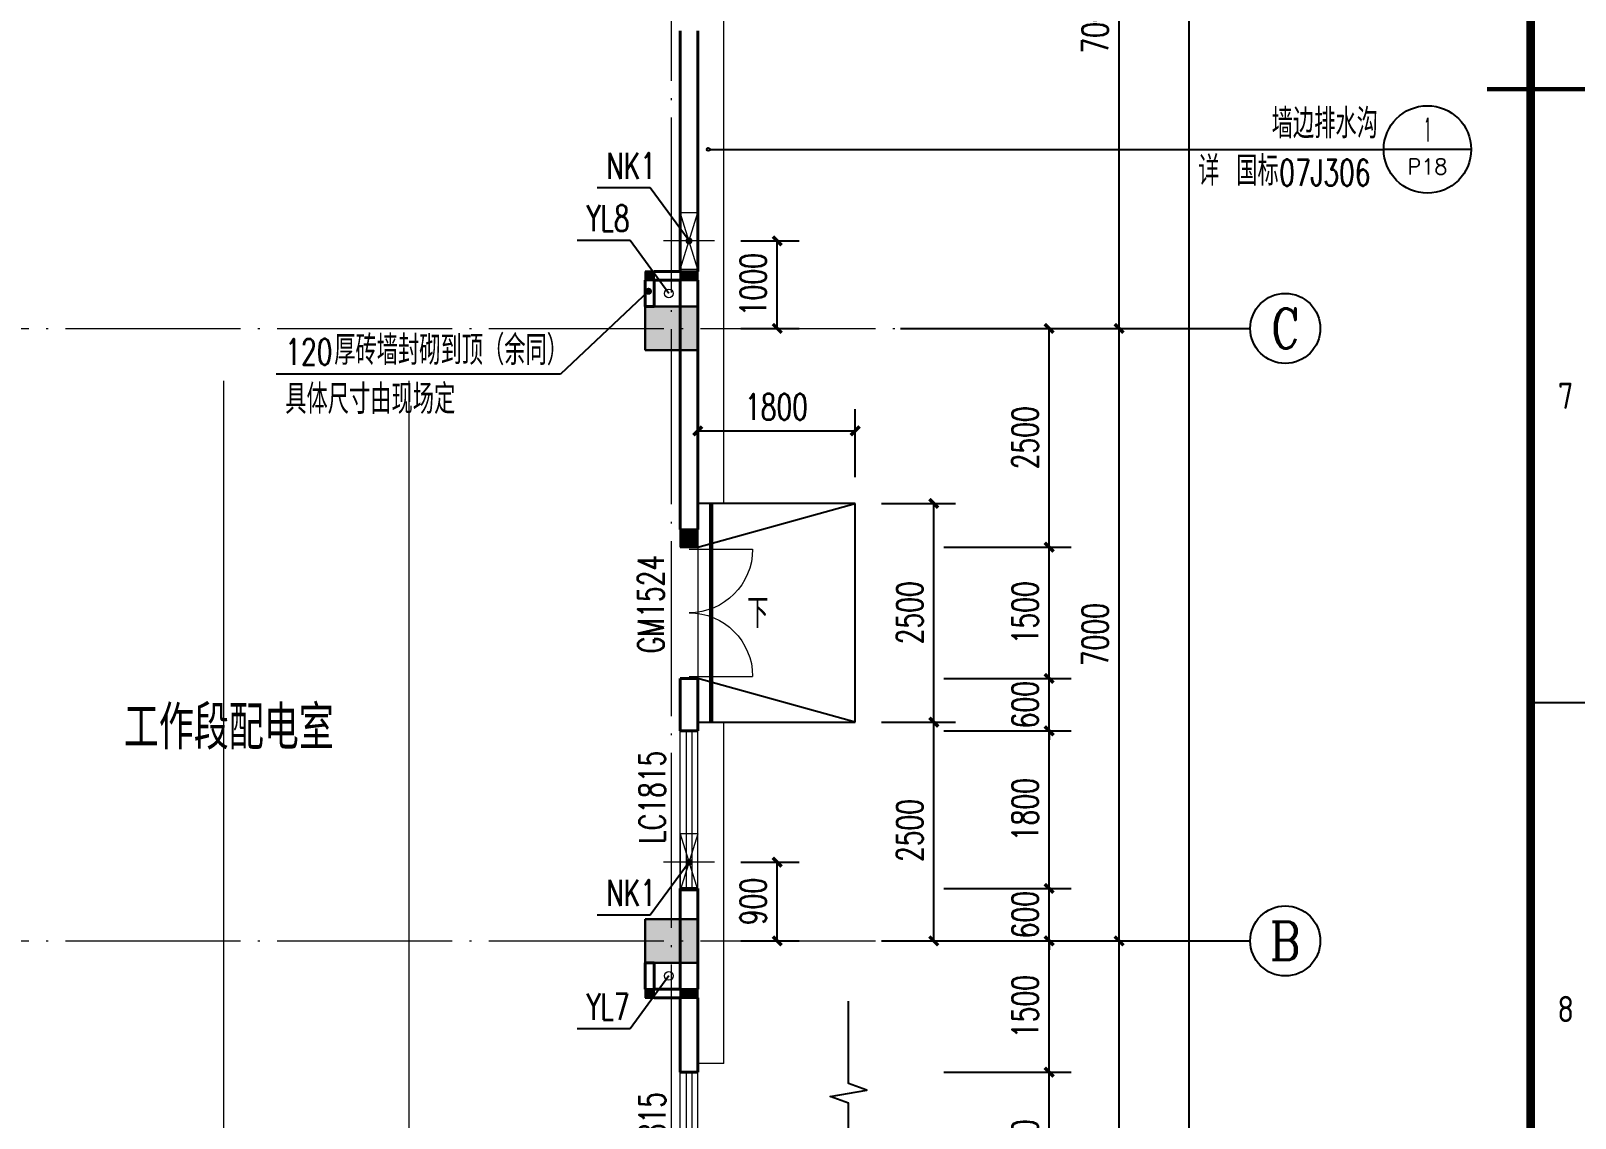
# Model space of a CAD drawing. Extents: x 238398 to 585159, y -66832 to 191741.
# Drawn here: x 406185 to 423842, y 52571 to 64996 of the extents above; entities that cross this region are included whole.
import ezdxf
from ezdxf.enums import TextEntityAlignment as Align

# ---------------------------------------------------------------- set-up
doc = ezdxf.new("R2010")
doc.units = 0
doc.header["$LTSCALE"] = 1000
doc.header["$MEASUREMENT"] = 0
doc.linetypes.add('DASH', pattern=[0.35, 0.25, -0.1])
doc.linetypes.add('DOTE', pattern=[2.42, 2, -0.2, 0.02, -0.2])
for name, color, linetype in [('AXIS', 3, 'Continuous'), ('AXIS_TEXT', 7, 'Continuous'), ('DIM_IDEN', 3, 'Continuous'), ('DIM_LEAD', 3, 'Continuous'), ('DIM_SYMB', 3, 'Continuous'), ('GZZ', 9, 'Continuous'), ('PUB_DIM', 76, 'Continuous'), ('S_STAIR', 2, 'Continuous'), ('WINDOW_TEXT', 7, 'Continuous')]:
    doc.layers.add(name, color=color, linetype=linetype)
for name, color, linetype, lineweight in [('COLUMN', 9, 'Continuous', 30), ('DOTE', 18, 'DOTE', 13), ('PUB_HATCH', 252, 'Continuous', 5), ('PUB_TEXT', 7, 'Continuous', 20), ('WALL', 4, 'Continuous', 40), ('WINDOW', 2, 'Continuous', 18), ('暖通', 5, 'Continuous', 18), ('水', 33, 'Continuous', 18), ('设备层', 8, 'Continuous', 5)]:
    doc.layers.add(name, color=color, linetype=linetype, lineweight=lineweight)
doc.styles.add('_TCH_AXIS', font='complex.shx', dxfattribs={"bigfont": 'gbcbig.shx'})
doc.styles.add('_TCH_DIM', font='SIMPLEX', dxfattribs={"bigfont": 'GBCBIG'})
doc.styles.add('_TCH_DIM_T3', font='SIMPLEX', dxfattribs={"width": 0.705882, "bigfont": 'GBCBIG'})
doc.styles.add('_TCH_LABEL', font='geditxt.shx', dxfattribs={"bigfont": 'hztxt1.shx'})
doc.styles.add('_TCH_WINDOW', font='geditxt.shx', dxfattribs={"bigfont": 'hztxt1.shx'})
doc.styles.add('COMPLEX', font='geditxt.shx')
doc.styles.add('HZTXT', font='geditxt.shx', dxfattribs={"width": 0.8, "bigfont": 'hztxt1.shx'})
doc.styles.get("Standard").update_dxf_attribs({"font": 'gbenor.shx', "bigfont": 'gbcbig.shx'})
doc.styles.add('TK', font='GEDITXT.SHX', dxfattribs={"width": 0.85, "height": 3.5, "bigfont": 'hztxt1.shx'})
doc.dimstyles.new('_TCH_ARCH&&100', dxfattribs={"dimtxt": 297.5, "dimasz": 100, "dimexe": 250, "dimexo": 300, "dimgap": 126.25, "dimtad": 1, "dimdec": 0, "dimzin": 0, "dimdsep": 46, "dimtxsty": '_TCH_DIM_T3', "dimblk": 'ARCHTICK', "dimcen": 0.09, "dimazin": 2, "dimtfac": 1, "dimtdec": 0, "dimtix": 1, "dimtmove": 2, "dimatfit": 3, "dimfxl": 1, "dimtolj": 1, "dimtzin": 0, "dimarcsym": 0})
doc.dimstyles.get("Standard").update_dxf_attribs({"dimscale": 100, "dimtxt": 3.5, "dimasz": 1, "dimexe": 2.5, "dimexo": 3, "dimgap": 1.5, "dimtad": 1, "dimdec": 0, "dimzin": 0, "dimdsep": 46, "dimtxsty": 'Standard', "dimblk": 'ARCHTICK', "dimcen": 0.09, "dimadec": 0, "dimazin": 0, "dimtfac": 1, "dimtdec": 0, "dimtix": 1, "dimtmove": 2, "dimatfit": 3, "dimfxl": 1, "dimtolj": 1, "dimtzin": 0, "dimarcsym": 0})

# ---------------------------------------------------------------- blocks, each defined once
blk = doc.blocks.new('GEDI_WK_A1_V')
at = {"color": 3}
for p, q in [((584, 420.5), (594, 420.5)), ((584, 350.42), (594, 350.42))]:
    blk.add_line(p, q, dxfattribs=at)
at = {"color": 3, "const_width": 1}
blk.add_lwpolyline([(10, 816), (10, 10), (584, 10), (584, 816)], close=True, dxfattribs=at)
at = {"color": 3, "const_width": 0.5}
blk.add_lwpolyline([(579, 420.5), (594, 420.5)], dxfattribs=at)
at = {"color": 3}
for s, p in [('7', (588, 385.46)), ('8', (588, 315.38))]:
    blk.add_text(s, height=3, dxfattribs=at).set_placement(p, align=Align.MIDDLE)
blk = doc.blocks.new('CEEC_TK_A1_V')
blk.add_blockref('GEDI_WK_A1_V', (0, 0))
at = {"style": 'TK', "width": 0.85}
for tag, height, p in [('PROJECTNAME', 4.75, (529, 44)), ('PHASE', 4, (571, 44)), ('DRAWINGNAME', 4.75, (539, 31))]:
    blk.add_attdef(tag, text='', height=height, dxfattribs=at).set_placement(p, align=Align.MIDDLE_CENTER)
for tag, p, height in [('APPROVE', (416, 32.75), 3.5), ('DESIGN', (461, 32.75), 3.5), ('REVIEW1', (416, 25.75), 3.5), ('DRAW', (461, 25.75), 3.5), ('REVIEW2', (416, 18.75), 3.5), ('PROPORTION', (461, 18.75), 3.5), ('DRAWINGNUMBER', (511, 18.5), 4), ('CHECK', (416, 11.75), 3.5), ('DATE', (461, 11.75), 3.5), ('VERSION', (577, 11.75), 3.5)]:
    blk.add_attdef(tag, p, '', height=height, dxfattribs=at)
blk = doc.blocks.new('_AXISO')
blk.add_circle((0, 0), 0.5)
at = {"layer": 'AXIS_TEXT', "style": 'COMPLEX', "width": 1.041667}
blk.add_attdef('A', text='', height=0.56, dxfattribs=at).set_placement((-0.25, -0.28), (0.25, -0.28), align=Align.FIT)
blk = doc.blocks.new('_ArchTick')
at = {"color": 0, "linetype": 'ByBlock', "const_width": 0.4}
blk.add_lwpolyline([(-0.5, -0.5), (0.5, 0.5)], dxfattribs=at)
blk = doc.blocks.new('*D536')
at = {"layer": 'AXIS', "color": 0, "lineweight": -2, "transparency": 16777216}
for p, q in [((416428, 91096), (419678, 91096)), ((419428, 47596), (419428, 91096)), ((416428, 47596), (419678, 47596))]:
    blk.add_line(p, q, dxfattribs=at)
at = {"layer": 'Defpoints', "color": 0, "transparency": 16777216}
for p in [(416128, 91096), (419428, 91096), (416128, 47596)]:
    blk.add_point(p, dxfattribs=at)
at = {"layer": 'AXIS', "color": 0, "lineweight": -2, "transparency": 16777216, "xscale": 100, "yscale": 100, "zscale": 100}
for p, rotation in [((419428, 91096), 90), ((419428, 47596), 270)]:
    blk.add_blockref('_ArchTick', p, dxfattribs=dict(at, rotation=rotation))
at = {"layer": 'AXIS', "color": 0, "transparency": 16777216, "insert": (419153, 69346), "char_height": 297.5, "attachment_point": 5, "rotation": 90, "style": '_TCH_DIM_T3'}
blk.add_mtext('\\A1;43500', dxfattribs=at)
blk = doc.blocks.new('*D537')
at = {"layer": 'AXIS', "color": 0, "lineweight": -2, "transparency": 16777216}
for p, q in [((416428, 54596), (418878, 54596)), ((418628, 47596), (418628, 54596)), ((416428, 47596), (418878, 47596))]:
    blk.add_line(p, q, dxfattribs=at)
at = {"layer": 'Defpoints', "color": 0, "transparency": 16777216}
for p in [(416128, 54596), (418628, 54596), (416128, 47596)]:
    blk.add_point(p, dxfattribs=at)
at = {"layer": 'AXIS', "color": 0, "lineweight": -2, "transparency": 16777216, "xscale": 100, "yscale": 100, "zscale": 100}
for p, rotation in [((418628, 54596), 90), ((418628, 47596), 270)]:
    blk.add_blockref('_ArchTick', p, dxfattribs=dict(at, rotation=rotation))
at = {"layer": 'AXIS', "color": 0, "transparency": 16777216, "insert": (418353, 51096), "char_height": 297.5, "attachment_point": 5, "rotation": 90, "style": '_TCH_DIM_T3'}
blk.add_mtext('\\A1;7000', dxfattribs=at)
blk = doc.blocks.new('*D538')
at = {"layer": 'AXIS', "color": 0, "lineweight": -2, "transparency": 16777216}
for p, q in [((416428, 61596), (418878, 61596)), ((418628, 54596), (418628, 61596)), ((416428, 54596), (418878, 54596))]:
    blk.add_line(p, q, dxfattribs=at)
at = {"layer": 'Defpoints', "color": 0, "transparency": 16777216}
for p in [(416128, 61596), (418628, 61596), (416128, 54596)]:
    blk.add_point(p, dxfattribs=at)
at = {"layer": 'AXIS', "color": 0, "lineweight": -2, "transparency": 16777216, "xscale": 100, "yscale": 100, "zscale": 100}
for p, rotation in [((418628, 61596), 90), ((418628, 54596), 270)]:
    blk.add_blockref('_ArchTick', p, dxfattribs=dict(at, rotation=rotation))
at = {"layer": 'AXIS', "color": 0, "transparency": 16777216, "insert": (418353, 58096), "char_height": 297.5, "attachment_point": 5, "rotation": 90, "style": '_TCH_DIM_T3'}
blk.add_mtext('\\A1;7000', dxfattribs=at)
blk = doc.blocks.new('*D539')
at = {"layer": 'AXIS', "color": 0, "lineweight": -2, "transparency": 16777216}
for p, q in [((416428, 68596), (418878, 68596)), ((418628, 61596), (418628, 68596)), ((416428, 61596), (418878, 61596))]:
    blk.add_line(p, q, dxfattribs=at)
at = {"layer": 'Defpoints', "color": 0, "transparency": 16777216}
for p in [(416128, 68596), (418628, 68596), (416128, 61596)]:
    blk.add_point(p, dxfattribs=at)
at = {"layer": 'AXIS', "color": 0, "lineweight": -2, "transparency": 16777216, "xscale": 100, "yscale": 100, "zscale": 100}
for p, rotation in [((418628, 68596), 90), ((418628, 61596), 270)]:
    blk.add_blockref('_ArchTick', p, dxfattribs=dict(at, rotation=rotation))
at = {"layer": 'AXIS', "color": 0, "transparency": 16777216, "insert": (418353, 65096), "char_height": 297.5, "attachment_point": 5, "rotation": 90, "style": '_TCH_DIM_T3'}
blk.add_mtext('\\A1;7000', dxfattribs=at)
blk = doc.blocks.new('43asdfasdfas')
at = {"layer": '设备层'}
for p, q in [((254326, 176825), (254326, 185825)), ((256443, 176825), (256443, 185825))]:
    blk.add_line(p, q, dxfattribs=at)
at = {"layer": '设备层', "linetype": 'DASH', "const_width": 0.001}
for points in [[(261467, 178024), (258993, 178024), (258993, 191889), (261467, 191889)], [(252693, 189575), (252693, 189275)], [(253593, 189575), (252693, 189575)], [(257193, 189575), (258093, 189575)], [(258093, 189575), (258093, 189275)], [(253593, 189275), (252693, 189275)], [(257193, 189275), (258093, 189275)], [(252693, 188775), (252693, 188475)], [(253593, 188775), (252693, 188775)], [(257193, 188775), (258093, 188775)], [(258093, 188775), (258093, 188475)], [(253593, 188475), (252693, 188475)], [(257193, 188475), (258093, 188475)], [(252693, 187975), (252693, 187724)], [(253593, 187975), (252693, 187975)], [(257193, 187975), (258093, 187975)], [(258093, 187975), (258093, 187724)], [(252693, 187724), (258093, 187724)], [(252693, 187724), (258093, 187724)], [(252693, 186824), (258093, 186824)], [(258093, 186824), (258093, 186475)], [(257193, 186475), (258093, 186475)], [(257193, 185975), (258093, 185975)], [(258093, 185975), (258093, 185675)], [(257193, 185675), (258093, 185675)], [(257193, 185175), (258093, 185175)], [(258093, 185175), (258093, 184875)], [(257193, 184875), (258093, 184875)], [(257193, 184375), (258093, 184375)], [(258093, 184375), (258093, 184075)], [(257193, 184075), (258093, 184075)], [(257193, 183575), (258093, 183575)], [(258093, 183575), (258093, 183275)], [(257193, 183275), (258093, 183275)], [(257193, 182775), (258093, 182775)], [(258093, 182775), (258093, 182475)], [(257193, 182475), (258093, 182475)], [(257193, 181975), (258093, 181975)], [(258093, 181975), (258093, 181675)], [(257193, 181675), (258093, 181675)], [(257193, 181175), (258093, 181175)], [(258093, 181175), (258093, 180875)], [(257193, 180875), (258093, 180875)], [(257193, 180375), (258093, 180375)], [(258093, 180375), (258093, 180075)], [(257193, 180075), (258093, 180075)], [(257193, 179574), (258093, 179574)], [(258093, 179574), (258093, 179274)], [(257193, 179274), (258093, 179274)], [(257193, 178775), (258093, 178775)], [(258093, 178775), (258093, 178475)], [(257193, 178475), (258093, 178475)], [(257193, 177975), (258093, 177975)], [(258093, 177975), (258093, 177675)], [(257193, 177675), (258093, 177675)]]:
    blk.add_lwpolyline(points, dxfattribs=at)
at = {"layer": '设备层', "const_width": 0.001}
for points in [[(253593, 189425), (254393, 189425), (254393, 190225), (253593, 190225), (253593, 189425)], [(256393, 189425), (257193, 189425), (257193, 190225), (256393, 190225), (256393, 189425)], [(253593, 188625), (254393, 188625), (254393, 189425), (253593, 189425), (253593, 188625)], [(256393, 188625), (257193, 188625), (257193, 189425), (256393, 189425), (256393, 188625)], [(253593, 187825), (254393, 187825), (254393, 188625), (253593, 188625), (253593, 187825)], [(256393, 187825), (257193, 187825), (257193, 188625), (256393, 188625), (256393, 187825)], [(252693, 186824), (252693, 186475)], [(253593, 186475), (252693, 186475)], [(254393, 185825), (253593, 185825), (253593, 186625), (254393, 186625), (254393, 185825)], [(257193, 185825), (256393, 185825), (256393, 186625), (257193, 186625), (257193, 185825)], [(252693, 185975), (252693, 185675)], [(253593, 185975), (252693, 185975)], [(254393, 185025), (253593, 185025), (253593, 185825), (254393, 185825), (254393, 185025)], [(257193, 185025), (256393, 185025), (256393, 185825), (257193, 185825), (257193, 185025)], [(253593, 185675), (252693, 185675)], [(252693, 185175), (252693, 184875)], [(253593, 185175), (252693, 185175)], [(253593, 184875), (252693, 184875)], [(254393, 184225), (253593, 184225), (253593, 185025), (254393, 185025), (254393, 184225)], [(257193, 184225), (256393, 184225), (256393, 185025), (257193, 185025), (257193, 184225)], [(252693, 184375), (252693, 184075)], [(253593, 184375), (252693, 184375)], [(254393, 183425), (253593, 183425), (253593, 184225), (254393, 184225), (254393, 183425)], [(257193, 183425), (256393, 183425), (256393, 184225), (257193, 184225), (257193, 183425)], [(253593, 184075), (252693, 184075)], [(252693, 183575), (252693, 183275)], [(253593, 183575), (252693, 183575)], [(254393, 182625), (253593, 182625), (253593, 183425), (254393, 183425), (254393, 182625)], [(257193, 182625), (256393, 182625), (256393, 183425), (257193, 183425), (257193, 182625)], [(253593, 183275), (252693, 183275)], [(252693, 182775), (252693, 182475)], [(253593, 182775), (252693, 182775)], [(254393, 181825), (253593, 181825), (253593, 182625), (254393, 182625), (254393, 181825)], [(254393, 182625), (256393, 182625)], [(257193, 181825), (256393, 181825), (256393, 182625), (257193, 182625), (257193, 181825)], [(253593, 182475), (252693, 182475)], [(252693, 181975), (252693, 181675)], [(253593, 181975), (252693, 181975)], [(254393, 181025), (253593, 181025), (253593, 181825), (254393, 181825), (254393, 181025)], [(254393, 181825), (256393, 181825)], [(257193, 181025), (256393, 181025), (256393, 181825), (257193, 181825), (257193, 181025)], [(253593, 181675), (252693, 181675)], [(252693, 181175), (252693, 180875)], [(253593, 181175), (252693, 181175)], [(254393, 180225), (253593, 180225), (253593, 181025), (254393, 181025), (254393, 180225)], [(257193, 180225), (256393, 180225), (256393, 181025), (257193, 181025), (257193, 180225)], [(253593, 180875), (252693, 180875)], [(252693, 180375), (252693, 180075)], [(253593, 180375), (252693, 180375)], [(254393, 179425), (253593, 179425), (253593, 180225), (254393, 180225), (254393, 179425)], [(257193, 179425), (256393, 179425), (256393, 180225), (257193, 180225), (257193, 179425)], [(253593, 180075), (252693, 180075)], [(252693, 179574), (252693, 179274)], [(253593, 179574), (252693, 179574)], [(254393, 178625), (253593, 178625), (253593, 179425), (254393, 179425), (254393, 178625)], [(257193, 178625), (256393, 178625), (256393, 179425), (257193, 179425), (257193, 178625)], [(253593, 179274), (252693, 179274)], [(252693, 178775), (252693, 178475)], [(253593, 178775), (252693, 178775)], [(254393, 177825), (253593, 177825), (253593, 178625), (254393, 178625), (254393, 177825)], [(257193, 177825), (256393, 177825), (256393, 178625), (257193, 178625), (257193, 177825)], [(253593, 178475), (252693, 178475)], [(252693, 177975), (252693, 177675)], [(253593, 177975), (252693, 177975)], [(254393, 176825), (253593, 176825), (253593, 177825), (254393, 177825), (254393, 176825)], [(257193, 176825), (256393, 176825), (256393, 177825), (257193, 177825), (257193, 176825)], [(253593, 177675), (252693, 177675)]]:
    blk.add_lwpolyline(points, dxfattribs=at)
blk = doc.blocks.new('*D651')
at = {"layer": 'Defpoints', "color": 0, "transparency": 16777216}
for p in [(468981, 55495), (469697, 55495), (468981, 54595)]:
    blk.add_point(p, dxfattribs=at)
at = {"layer": 'PUB_DIM', "color": 0, "lineweight": -2, "transparency": 16777216}
for p, q in [((469281, 55495), (469947, 55495)), ((469697, 54595), (469697, 55495)), ((469281, 54595), (469947, 54595))]:
    blk.add_line(p, q, dxfattribs=at)
at = {"layer": 'PUB_DIM', "color": 0, "lineweight": -2, "transparency": 16777216, "xscale": 100, "yscale": 100, "zscale": 100}
for p, rotation in [((469697, 55495), 90), ((469697, 54595), 270)]:
    blk.add_blockref('_ArchTick', p, dxfattribs=dict(at, rotation=rotation))
at = {"layer": 'PUB_DIM', "color": 0, "transparency": 16777216, "insert": (469422, 55045), "char_height": 297.5, "attachment_point": 5, "rotation": 90, "style": '_TCH_DIM_T3'}
blk.add_mtext('\\A1;900', dxfattribs=at)
blk = doc.blocks.new('*D652')
at = {"layer": 'Defpoints', "color": 0, "transparency": 16777216}
for p in [(468981, 62595), (469697, 62595), (468981, 61595)]:
    blk.add_point(p, dxfattribs=at)
at = {"layer": 'PUB_DIM', "color": 0, "lineweight": -2, "transparency": 16777216}
for p, q in [((469281, 62595), (469947, 62595)), ((469697, 61595), (469697, 62595)), ((469281, 61595), (469947, 61595))]:
    blk.add_line(p, q, dxfattribs=at)
at = {"layer": 'PUB_DIM', "color": 0, "lineweight": -2, "transparency": 16777216, "xscale": 100, "yscale": 100, "zscale": 100}
for p, rotation in [((469697, 62595), 90), ((469697, 61595), 270)]:
    blk.add_blockref('_ArchTick', p, dxfattribs=dict(at, rotation=rotation))
at = {"layer": 'PUB_DIM', "color": 0, "transparency": 16777216, "insert": (469422, 62095), "char_height": 297.5, "attachment_point": 5, "rotation": 90, "style": '_TCH_DIM_T3'}
blk.add_mtext('\\A1;1000', dxfattribs=at)
blk = doc.blocks.new('*D151')
at = {"layer": 'Defpoints', "color": 0, "transparency": 16777216}
for p in [(415610, 59596), (416509, 59596), (415610, 57096)]:
    blk.add_point(p, dxfattribs=at)
at = {"layer": 'PUB_DIM', "color": 0, "lineweight": -2, "transparency": 16777216}
for p, q in [((415910, 59596), (416759, 59596)), ((416509, 57096), (416509, 59596)), ((415910, 57096), (416759, 57096))]:
    blk.add_line(p, q, dxfattribs=at)
at = {"layer": 'PUB_DIM', "color": 0, "lineweight": -2, "transparency": 16777216, "xscale": 100, "yscale": 100, "zscale": 100}
for p, rotation in [((416509, 59596), 90), ((416509, 57096), 270)]:
    blk.add_blockref('_ArchTick', p, dxfattribs=dict(at, rotation=rotation))
at = {"layer": 'PUB_DIM', "color": 0, "transparency": 16777216, "insert": (416234, 58346), "char_height": 297.5, "attachment_point": 5, "rotation": 90, "style": '_TCH_DIM_T3'}
blk.add_mtext('\\A1;2500', dxfattribs=at)
blk = doc.blocks.new('*D152')
at = {"layer": 'Defpoints', "color": 0, "transparency": 16777216}
for p in [(415610, 57096), (416509, 57096), (415610, 54596)]:
    blk.add_point(p, dxfattribs=at)
at = {"layer": 'PUB_DIM', "color": 0, "lineweight": -2, "transparency": 16777216}
for p, q in [((415910, 57096), (416759, 57096)), ((416509, 54596), (416509, 57096)), ((415910, 54596), (416759, 54596))]:
    blk.add_line(p, q, dxfattribs=at)
at = {"layer": 'PUB_DIM', "color": 0, "lineweight": -2, "transparency": 16777216, "xscale": 100, "yscale": 100, "zscale": 100}
for p, rotation in [((416509, 57096), 90), ((416509, 54596), 270)]:
    blk.add_blockref('_ArchTick', p, dxfattribs=dict(at, rotation=rotation))
at = {"layer": 'PUB_DIM', "color": 0, "transparency": 16777216, "insert": (416234, 55858), "char_height": 297.5, "attachment_point": 5, "rotation": 90, "style": '_TCH_DIM_T3'}
blk.add_mtext('\\A1;2500', dxfattribs=at)
blk = doc.blocks.new('*D156')
at = {"layer": 'Defpoints', "color": 0, "transparency": 16777216}
for p in [(415610, 60425), (413810, 59596), (415610, 59596)]:
    blk.add_point(p, dxfattribs=at)
at = {"layer": 'PUB_DIM', "color": 0, "lineweight": -2, "transparency": 16777216}
for p, q in [((413810, 59896), (413810, 60675)), ((415610, 59896), (415610, 60675)), ((413810, 60425), (415610, 60425))]:
    blk.add_line(p, q, dxfattribs=at)
at = {"layer": 'PUB_DIM', "color": 0, "lineweight": -2, "transparency": 16777216, "xscale": 100, "yscale": 100, "zscale": 100, "rotation": 180}
blk.add_blockref('_ArchTick', (413810, 60425), dxfattribs=at)
at = {"layer": 'PUB_DIM', "color": 0, "lineweight": -2, "transparency": 16777216, "xscale": 100, "yscale": 100, "zscale": 100}
blk.add_blockref('_ArchTick', (415610, 60425), dxfattribs=at)
at = {"layer": 'PUB_DIM', "color": 0, "transparency": 16777216, "insert": (414710, 60700), "char_height": 297.5, "attachment_point": 5, "style": '_TCH_DIM_T3'}
blk.add_mtext('\\A1;1800', dxfattribs=at)
blk = doc.blocks.new('*D407')
at = {"layer": 'Defpoints', "color": 0, "transparency": 16777216}
for p in [(416325, 53096), (417828, 53096), (416325, 51296)]:
    blk.add_point(p, dxfattribs=at)
at = {"layer": 'PUB_DIM', "color": 0, "lineweight": -2, "transparency": 16777216}
for p, q in [((416625, 53096), (418078, 53096)), ((417828, 51296), (417828, 53096)), ((416625, 51296), (418078, 51296))]:
    blk.add_line(p, q, dxfattribs=at)
at = {"layer": 'PUB_DIM', "color": 0, "lineweight": -2, "transparency": 16777216, "xscale": 100, "yscale": 100, "zscale": 100}
for p, rotation in [((417828, 53096), 90), ((417828, 51296), 270)]:
    blk.add_blockref('_ArchTick', p, dxfattribs=dict(at, rotation=rotation))
at = {"layer": 'PUB_DIM', "color": 0, "transparency": 16777216, "insert": (417553, 52196), "char_height": 297.5, "attachment_point": 5, "rotation": 90, "style": '_TCH_DIM_T3'}
blk.add_mtext('\\A1;1800', dxfattribs=at)
blk = doc.blocks.new('*D408')
at = {"layer": 'Defpoints', "color": 0, "transparency": 16777216}
for p in [(416325, 54596), (417828, 54596), (416325, 53096)]:
    blk.add_point(p, dxfattribs=at)
at = {"layer": 'PUB_DIM', "color": 0, "lineweight": -2, "transparency": 16777216}
for p, q in [((416625, 54596), (418078, 54596)), ((417828, 53096), (417828, 54596)), ((416625, 53096), (418078, 53096))]:
    blk.add_line(p, q, dxfattribs=at)
at = {"layer": 'PUB_DIM', "color": 0, "lineweight": -2, "transparency": 16777216, "xscale": 100, "yscale": 100, "zscale": 100}
for p, rotation in [((417828, 54596), 90), ((417828, 53096), 270)]:
    blk.add_blockref('_ArchTick', p, dxfattribs=dict(at, rotation=rotation))
at = {"layer": 'PUB_DIM', "color": 0, "transparency": 16777216, "insert": (417553, 53846), "char_height": 297.5, "attachment_point": 5, "rotation": 90, "style": '_TCH_DIM_T3'}
blk.add_mtext('\\A1;1500', dxfattribs=at)
blk = doc.blocks.new('*D409')
at = {"layer": 'Defpoints', "color": 0, "transparency": 16777216}
for p in [(416325, 55196), (417828, 55196), (416325, 54596)]:
    blk.add_point(p, dxfattribs=at)
at = {"layer": 'PUB_DIM', "color": 0, "lineweight": -2, "transparency": 16777216}
for p, q in [((417828, 55196), (417828, 55296)), ((416625, 55196), (418078, 55196)), ((417828, 54596), (417828, 55196)), ((416625, 54596), (418078, 54596)), ((417828, 54596), (417828, 54496))]:
    blk.add_line(p, q, dxfattribs=at)
at = {"layer": 'PUB_DIM', "color": 0, "lineweight": -2, "transparency": 16777216, "xscale": 100, "yscale": 100, "zscale": 100}
for p, rotation in [((417828, 55196), 270), ((417828, 54596), 90)]:
    blk.add_blockref('_ArchTick', p, dxfattribs=dict(at, rotation=rotation))
at = {"layer": 'PUB_DIM', "color": 0, "transparency": 16777216, "insert": (417553, 54896), "char_height": 297.5, "attachment_point": 5, "rotation": 90, "style": '_TCH_DIM_T3'}
blk.add_mtext('\\A1;600', dxfattribs=at)
blk = doc.blocks.new('*D410')
at = {"layer": 'Defpoints', "color": 0, "transparency": 16777216}
for p in [(416325, 56996), (417828, 56996), (416325, 55196)]:
    blk.add_point(p, dxfattribs=at)
at = {"layer": 'PUB_DIM', "color": 0, "lineweight": -2, "transparency": 16777216}
for p, q in [((416625, 56996), (418078, 56996)), ((417828, 55196), (417828, 56996)), ((416625, 55196), (418078, 55196))]:
    blk.add_line(p, q, dxfattribs=at)
at = {"layer": 'PUB_DIM', "color": 0, "lineweight": -2, "transparency": 16777216, "xscale": 100, "yscale": 100, "zscale": 100}
for p, rotation in [((417828, 56996), 90), ((417828, 55196), 270)]:
    blk.add_blockref('_ArchTick', p, dxfattribs=dict(at, rotation=rotation))
at = {"layer": 'PUB_DIM', "color": 0, "transparency": 16777216, "insert": (417553, 56096), "char_height": 297.5, "attachment_point": 5, "rotation": 90, "style": '_TCH_DIM_T3'}
blk.add_mtext('\\A1;1800', dxfattribs=at)
blk = doc.blocks.new('*D411')
at = {"layer": 'Defpoints', "color": 0, "transparency": 16777216}
for p in [(416325, 57596), (417828, 57596), (416325, 56996)]:
    blk.add_point(p, dxfattribs=at)
at = {"layer": 'PUB_DIM', "color": 0, "lineweight": -2, "transparency": 16777216}
for p, q in [((416625, 57596), (418078, 57596)), ((417828, 57596), (417828, 57696)), ((417828, 56996), (417828, 57596)), ((416625, 56996), (418078, 56996)), ((417828, 56996), (417828, 56896))]:
    blk.add_line(p, q, dxfattribs=at)
at = {"layer": 'PUB_DIM', "color": 0, "lineweight": -2, "transparency": 16777216, "xscale": 100, "yscale": 100, "zscale": 100}
for p, rotation in [((417828, 57596), 270), ((417828, 56996), 90)]:
    blk.add_blockref('_ArchTick', p, dxfattribs=dict(at, rotation=rotation))
at = {"layer": 'PUB_DIM', "color": 0, "transparency": 16777216, "insert": (417553, 57296), "char_height": 297.5, "attachment_point": 5, "rotation": 90, "style": '_TCH_DIM_T3'}
blk.add_mtext('\\A1;600', dxfattribs=at)
blk = doc.blocks.new('*D412')
at = {"layer": 'Defpoints', "color": 0, "transparency": 16777216}
for p in [(416325, 59096), (417828, 59096), (416325, 57596)]:
    blk.add_point(p, dxfattribs=at)
at = {"layer": 'PUB_DIM', "color": 0, "lineweight": -2, "transparency": 16777216}
for p, q in [((416625, 59096), (418078, 59096)), ((417828, 57596), (417828, 59096)), ((416625, 57596), (418078, 57596))]:
    blk.add_line(p, q, dxfattribs=at)
at = {"layer": 'PUB_DIM', "color": 0, "lineweight": -2, "transparency": 16777216, "xscale": 100, "yscale": 100, "zscale": 100}
for p, rotation in [((417828, 59096), 90), ((417828, 57596), 270)]:
    blk.add_blockref('_ArchTick', p, dxfattribs=dict(at, rotation=rotation))
at = {"layer": 'PUB_DIM', "color": 0, "transparency": 16777216, "insert": (417553, 58346), "char_height": 297.5, "attachment_point": 5, "rotation": 90, "style": '_TCH_DIM_T3'}
blk.add_mtext('\\A1;1500', dxfattribs=at)
blk = doc.blocks.new('*D413')
at = {"layer": 'Defpoints', "color": 0, "transparency": 16777216}
for p in [(416325, 61596), (417828, 61596), (416325, 59096)]:
    blk.add_point(p, dxfattribs=at)
at = {"layer": 'PUB_DIM', "color": 0, "lineweight": -2, "transparency": 16777216}
for p, q in [((416625, 61596), (418078, 61596)), ((417828, 59096), (417828, 61596)), ((416625, 59096), (418078, 59096))]:
    blk.add_line(p, q, dxfattribs=at)
at = {"layer": 'PUB_DIM', "color": 0, "lineweight": -2, "transparency": 16777216, "xscale": 100, "yscale": 100, "zscale": 100}
for p, rotation in [((417828, 61596), 90), ((417828, 59096), 270)]:
    blk.add_blockref('_ArchTick', p, dxfattribs=dict(at, rotation=rotation))
at = {"layer": 'PUB_DIM', "color": 0, "transparency": 16777216, "insert": (417553, 60346), "char_height": 297.5, "attachment_point": 5, "rotation": 90, "style": '_TCH_DIM_T3'}
blk.add_mtext('\\A1;2500', dxfattribs=at)
blk = doc.blocks.new('$DorLib2D$00000004')
for p, q in [((-0.485, 0), (-0.485, 0.485)), ((0.485, 0), (0.485, 0.485))]:
    blk.add_line(p, q)
at = {"lineweight": 13}
for centre, start, end in [((-0.485, 0), 0, 90), ((0.485, 0), 90, 180)]:
    blk.add_arc(centre, 0.485, start, end, dxfattribs=at)
blk = doc.blocks.new('$TCHSYS$WIN2D')
for p, q in [((-0.5, 0.5), (0.5, 0.5)), ((0.5, 0.1667), (-0.5, 0.1667)), ((0.5, -0.1667), (-0.5, -0.1667)), ((-0.5, -0.5), (0.5, -0.5))]:
    blk.add_line(p, q)
blk = doc.blocks.new('_FZH')
blk.add_lwpolyline([(-0.5, -0.5), (0.5, -0.5), (0.5, 0.5), (-0.5, 0.5)], close=True)
at = {"layer": 'PUB_HATCH'}
blk.add_solid([(-0.5, -0.5), (0.5, -0.5), (-0.5, 0.5), (0.5, 0.5)], dxfattribs=at)
blk = doc.blocks.new('*D665')
at = {"color": 0, "lineweight": -2, "transparency": 16777216}
for p, q in [((390310, 63196), (390310, 62947)), ((390310, 62947), (391091, 62747)), ((391091, 62747), (391091, 61456))]:
    blk.add_line(p, q, dxfattribs=at)
at = {"layer": 'Defpoints', "color": 0, "transparency": 16777216}
for p in [(390310, 63496), (391091, 62547), (413810, 47346)]:
    blk.add_point(p, dxfattribs=at)
at = {"color": 0, "transparency": 16777216, "insert": (390766, 61926), "char_height": 350, "attachment_point": 5, "rotation": 90}
blk.add_mtext('\\A1;23500', dxfattribs=at)
blk = doc.blocks.new('*D666')
at = {"color": 0, "lineweight": -2, "transparency": 16777216}
for p, q in [((390610, 63496), (391194, 63496)), ((391194, 63496), (391394, 62813)), ((391394, 62813), (392561, 62813))]:
    blk.add_line(p, q, dxfattribs=at)
at = {"layer": 'Defpoints', "color": 0, "transparency": 16777216}
for p in [(390310, 63496), (391594, 62813), (413810, 47346)]:
    blk.add_point(p, dxfattribs=at)
at = {"color": 0, "transparency": 16777216, "insert": (392152, 63138), "char_height": 350, "attachment_point": 5}
blk.add_mtext('\\A1;16150', dxfattribs=at)
blk = doc.blocks.new('*D669')
at = {"color": 0, "lineweight": -2, "transparency": 16777216}
for p, q in [((403060, 68346), (403060, 66546)), ((403060, 66546), (404455, 66346)), ((404455, 66346), (404455, 65120))]:
    blk.add_line(p, q, dxfattribs=at)
at = {"layer": 'Defpoints', "color": 0, "transparency": 16777216}
for p in [(403060, 68646), (404455, 66146), (413810, 47346)]:
    blk.add_point(p, dxfattribs=at)
at = {"color": 0, "transparency": 16777216, "insert": (404130, 65558), "char_height": 350, "attachment_point": 5, "rotation": 90}
blk.add_mtext('\\A1;10750', dxfattribs=at)
blk = doc.blocks.new('*D670')
at = {"color": 0, "lineweight": -2, "transparency": 16777216}
for p, q in [((403360, 68646), (404581, 68646)), ((404581, 68646), (404781, 67366)), ((404781, 67366), (406014, 67366))]:
    blk.add_line(p, q, dxfattribs=at)
at = {"layer": 'Defpoints', "color": 0, "transparency": 16777216}
for p in [(403060, 68646), (404981, 67366), (413810, 47346)]:
    blk.add_point(p, dxfattribs=at)
at = {"color": 0, "transparency": 16777216, "insert": (405573, 67691), "char_height": 350, "attachment_point": 5}
blk.add_mtext('\\A1;21300', dxfattribs=at)
blk = doc.blocks.new('*D671')
at = {"color": 0, "lineweight": -2, "transparency": 16777216}
for p, q in [((411838, 70121), (410605, 70121)), ((412038, 68846), (411838, 70121)), ((413310, 68846), (412038, 68846))]:
    blk.add_line(p, q, dxfattribs=at)
at = {"layer": 'Defpoints', "color": 0, "transparency": 16777216}
for p in [(411638, 70121), (413610, 68846), (413810, 47346)]:
    blk.add_point(p, dxfattribs=at)
at = {"color": 0, "transparency": 16777216, "insert": (411046, 70446), "char_height": 350, "attachment_point": 5}
blk.add_mtext('\\A1;21500', dxfattribs=at)
blk = doc.blocks.new('*D672')
at = {"color": 0, "lineweight": -2, "transparency": 16777216}
for p, q in [((390310, 82046), (390310, 81165)), ((390310, 81165), (391233, 80965)), ((391233, 80965), (391233, 79674))]:
    blk.add_line(p, q, dxfattribs=at)
at = {"layer": 'Defpoints', "color": 0, "transparency": 16777216}
for p in [(390310, 82346), (391233, 80765), (413810, 47346)]:
    blk.add_point(p, dxfattribs=at)
at = {"color": 0, "transparency": 16777216, "insert": (390908, 80144), "char_height": 350, "attachment_point": 5, "rotation": 90}
blk.add_mtext('\\A1;23500', dxfattribs=at)
blk = doc.blocks.new('*D673')
at = {"color": 0, "lineweight": -2, "transparency": 16777216}
for p, q in [((390610, 82346), (391415, 82346)), ((391415, 82346), (391615, 81302)), ((391615, 81302), (392899, 81302))]:
    blk.add_line(p, q, dxfattribs=at)
at = {"layer": 'Defpoints', "color": 0, "transparency": 16777216}
for p in [(390310, 82346), (391815, 81302), (413810, 47346)]:
    blk.add_point(p, dxfattribs=at)
at = {"color": 0, "transparency": 16777216, "insert": (392432, 81627), "char_height": 350, "attachment_point": 5}
blk.add_mtext('\\A1;35000', dxfattribs=at)
blk = doc.blocks.new('*D674')
at = {"color": 0, "lineweight": -2, "transparency": 16777216}
for p, q in [((412136, 83752), (410853, 83752)), ((412336, 82546), (412136, 83752)), ((413310, 82546), (412336, 82546))]:
    blk.add_line(p, q, dxfattribs=at)
at = {"layer": 'Defpoints', "color": 0, "transparency": 16777216}
for p in [(411936, 83752), (413610, 82546), (413810, 47346)]:
    blk.add_point(p, dxfattribs=at)
at = {"color": 0, "transparency": 16777216, "insert": (411319, 84077), "char_height": 350, "attachment_point": 5}
blk.add_mtext('\\A1;35200', dxfattribs=at)
blk = doc.blocks.new('*D675')
at = {"color": 0, "lineweight": -2, "transparency": 16777216}
for p, q in [((390310, 90846), (390310, 89349)), ((390310, 89349), (391411, 89149)), ((391411, 89149), (391411, 87858))]:
    blk.add_line(p, q, dxfattribs=at)
at = {"layer": 'Defpoints', "color": 0, "transparency": 16777216}
for p in [(390310, 91146), (391411, 88949), (413810, 47346)]:
    blk.add_point(p, dxfattribs=at)
at = {"color": 0, "transparency": 16777216, "insert": (391086, 88328), "char_height": 350, "attachment_point": 5, "rotation": 90}
blk.add_mtext('\\A1;23500', dxfattribs=at)
blk = doc.blocks.new('*D676')
at = {"color": 0, "lineweight": -2, "transparency": 16777216}
for p, q in [((390610, 91146), (391390, 91146)), ((391390, 91146), (391590, 89806)), ((391590, 89806), (392903, 89806))]:
    blk.add_line(p, q, dxfattribs=at)
at = {"layer": 'Defpoints', "color": 0, "transparency": 16777216}
for p in [(390310, 91146), (391790, 89806), (413810, 47346)]:
    blk.add_point(p, dxfattribs=at)
at = {"color": 0, "transparency": 16777216, "insert": (392421, 90131), "char_height": 350, "attachment_point": 5}
blk.add_mtext('\\A1;43800', dxfattribs=at)
blk = doc.blocks.new('zw1')
at = {"layer": 'PUB_HATCH'}
for points in [[(413810.3, 61346.1), (413810.3, 61846.1), (413210.3, 61846.1), (413210.3, 61346.1)], [(413810.3, 54346.1), (413810.3, 54846.1), (413210.3, 54846.1), (413210.3, 54346.1)]]:
    blk.add_hatch(color=256, dxfattribs=at).paths.add_polyline_path(points)
at = {"layer": 'AXIS'}
for p, q in [((416127.9, 61596.1), (420127.9, 61596.1)), ((416127.9, 54596.1), (420127.9, 54596.1))]:
    blk.add_line(p, q, dxfattribs=at)
at = {"layer": 'COLUMN'}
for p, q in [((413810.3, 61846.1), (413210.3, 61846.1)), ((413210.3, 61846.1), (413210.3, 61346.1)), ((413810.3, 61346.1), (413810.3, 61846.1)), ((413210.3, 61346.1), (413810.3, 61346.1)), ((413810.3, 54846.1), (413210.3, 54846.1)), ((413210.3, 54846.1), (413210.3, 54346.1)), ((413810.3, 54346.1), (413810.3, 54846.1)), ((413210.3, 54346.1), (413810.3, 54346.1))]:
    blk.add_line(p, q, dxfattribs=at)
at = {"layer": 'DOTE'}
for p, q in [((387221.9, 61596.1), (416127.9, 61596.1)), ((387221.9, 54596.1), (416127.9, 54596.1))]:
    blk.add_line(p, q, dxfattribs=at)
blk.add_lwpolyline([(413510.3, 42646.1), (413510.3, 94439.3)], dxfattribs=at)
at = {"layer": 'AXIS'}
ref = blk.add_blockref('_AXISO', (420527.9, 61596.1), dxfattribs=dict(at, xscale=800, yscale=800, zscale=800))
ref.add_attrib('A', 'C', dxfattribs={"layer": 'AXIS_TEXT', "height": 455.7, "style": '_TCH_AXIS'}).set_placement((420365.1, 61368.3), (420690.6, 61368.3), align=Align.FIT)
ref = blk.add_blockref('_AXISO', (420527.9, 54596.1), dxfattribs=dict(at, xscale=800, yscale=800, zscale=800))
ref.add_attrib('A', 'B', dxfattribs={"layer": 'AXIS_TEXT', "height": 435.3, "style": '_TCH_AXIS'}).set_placement((420351.7, 54378.5), (420704.1, 54378.5), align=Align.FIT)
for p1, p2, distance, picture, middle in [((416127.9, 47596.1), (416127.9, 91096.1), -3300, '*D536', (419152.9, 69346.1)), ((416127.9, 61596.1), (416127.9, 68596.1), -2500, '*D539', (418352.9, 65096.1)), ((416127.9, 54596.1), (416127.9, 61596.1), -2500, '*D538', (418352.9, 58096.1)), ((416127.9, 47596.1), (416127.9, 54596.1), -2500, '*D537', (418352.9, 51096.1))]:
    dim = blk.add_aligned_dim(p1=p1, p2=p2, distance=distance, dimstyle='_TCH_ARCH&&100', dxfattribs=at)
    dim.commit()
    dim.dimension.update_dxf_attribs({"geometry": picture, "text_midpoint": middle})
blk = doc.blocks.new('321SDAFASDFDSA')
at = {"layer": 'DOTE'}
for points in [[(468980.6, 62595.1), (468396.1, 62595.1)], [(468980.6, 55495.1), (468396.1, 55495.1)]]:
    blk.add_lwpolyline(points, dxfattribs=at)
at = {"layer": '暖通'}
for points in [[(468588.3, 62270.1), (468588.3, 62920.1), (468788.3, 62920.1), (468788.3, 62270.1)], [(468588.3, 55820.1), (468588.3, 55170.1), (468788.3, 55170.1), (468788.3, 55820.1)]]:
    blk.add_lwpolyline(points, close=True, dxfattribs=at)
for points in [[(468588.3, 62270.1), (468788.3, 62920.1)], [(468788.3, 62270.1), (468588.3, 62920.1)], [(468588.3, 55820.1), (468788.3, 55170.1)], [(468788.3, 55820.1), (468588.3, 55170.1)]]:
    blk.add_lwpolyline(points, dxfattribs=at)
at = {"layer": 'PUB_DIM'}
for p1, p2, picture, middle in [((468980.6, 61595.1), (468980.6, 62595.1), '*D652', (469421.8, 62095.1)), ((468980.6, 54595.1), (468980.6, 55495.1), '*D651', (469421.8, 55045.1))]:
    dim = blk.add_aligned_dim(p1=p1, p2=p2, distance=-716.2, dimstyle='_TCH_ARCH&&100', dxfattribs=at)
    dim.commit()
    dim.dimension.update_dxf_attribs({"geometry": picture, "text_midpoint": middle})

msp = doc.modelspace()

# ---------------------------------------------------------------- linework, layer by layer
at = {"layer": 'DIM_IDEN'}
for p, q in [((413947.8, 63641.3), (415892.4, 63641.3)), ((415892.4, 63641.3), (421653.9, 63641.3)), ((422653.9, 63641.3), (421653.9, 63641.3))]:
    msp.add_line(p, q, dxfattribs=at)
for centre, radius in [((422153.9, 63641.3), 500), ((413931.1, 63641.3), 16.7)]:
    msp.add_circle(centre, radius, dxfattribs=at)
at = {"layer": 'DIM_LEAD'}
for p, q in [((413266.9, 63201.1), (412661, 63201.1)), ((413710.3, 62596.1), (413266.9, 63201.1)), ((413036.9, 62601.1), (412431, 62601.1)), ((413480.3, 61996.1), (413036.9, 62601.1)), ((413246.7, 62020.2), (412242.8, 61074.2)), ((412242.8, 61074.2), (408988.6, 61074.2)), ((413710.3, 55496.1), (413266.9, 54891.2)), ((413266.9, 54891.2), (412661, 54891.2)), ((413480.3, 54196.1), (413036.9, 53591.2)), ((413036.9, 53591.2), (412431, 53591.2))]:
    msp.add_line(p, q, dxfattribs=at)
at = {"layer": 'DIM_LEAD', "const_width": 40}
for points in [[(413722.2, 62580, 1), (413698.5, 62612.3, 1)], [(413261.3, 62033.9, 1), (413232.2, 62006.5, 1)], [(413722.2, 55512.3, 1), (413698.5, 55480, 1)]]:
    msp.add_lwpolyline(points, format="xyb", close=True, dxfattribs=at)
at = {"layer": 'DIM_SYMB'}
msp.add_lwpolyline([(414670.5, 58346.1, 0, 0, 0), (415310.3, 58346.1, 80, 0, 0), (415610.3, 58346.1, 0, 0, 0)], format="xyseb", dxfattribs=at)
msp.add_lwpolyline([(415534.5, 51801.1), (415534.5, 52741.7), (415324.5, 52818.1), (415744.5, 52892.2), (415534.5, 52966.7), (415534.5, 53907.3)], dxfattribs=at)
at = {"layer": 'S_STAIR'}
for p, q in [((415610.3, 59596.1), (413810.3, 59596.1)), ((413810.3, 59096.1), (415610.3, 59596.1)), ((415610.3, 57096.1), (415610.3, 59596.1)), ((415610.3, 57096.1), (413810.3, 57596.1)), ((413810.3, 57096.1), (415610.3, 57096.1))]:
    msp.add_line(p, q, dxfattribs=at)
at = {"layer": 'WALL'}
for p, q in [((413610.3, 62246.1), (413610.3, 64996.1)), ((413810.3, 62246.1), (413810.3, 64996.1)), ((413310.3, 62246.1), (413610.3, 62246.1)), ((413210.3, 61846.1), (413210.3, 62146.1)), ((413310.3, 61846.1), (413310.3, 62146.1)), ((413310.3, 62146.1), (413610.3, 62146.1)), ((413610.3, 59296.1), (413610.3, 62146.1)), ((413810.3, 59296.1), (413810.3, 62146.1)), ((413210.3, 61846.1), (413310.3, 61846.1)), ((413810.3, 57596.1), (413610.3, 57596.1)), ((413610.3, 57596.1), (413610.3, 56996.4)), ((413810.3, 56996.4), (413810.3, 57596.1)), ((413610.3, 56996.4), (413810.3, 56996.4)), ((413810.3, 55196.4), (413610.3, 55196.4)), ((413610.3, 55196.4), (413610.3, 54046.1)), ((413810.3, 54046.1), (413810.3, 55196.4)), ((413210.3, 54346.1), (413210.3, 54046.1)), ((413310.3, 54346.1), (413210.3, 54346.1)), ((413310.3, 54346.1), (413310.3, 54046.1)), ((413310.3, 54046.1), (413610.3, 54046.1)), ((413310.3, 53946.1), (413610.3, 53946.1)), ((413610.3, 53946.1), (413610.3, 53096.4)), ((413810.3, 53096.4), (413810.3, 53946.1)), ((413610.3, 53096.4), (413810.3, 53096.4))]:
    msp.add_line(p, q, dxfattribs=at)
at = {"layer": 'WINDOW'}
msp.add_lwpolyline([(413810.3, 59096.1), (413810.3, 57596.1)], dxfattribs=at)
at = {"layer": '水'}
for points in [[(414110.3, 59596.1), (414110.3, 67061.1)], [(414110.3, 53196.1), (414110.3, 57096.1)], [(414110.3, 53196.1), (413810.3, 53196.1)]]:
    msp.add_lwpolyline(points, dxfattribs=at)
at = {"layer": '水', "linetype": 'DASH', "const_width": 50}
msp.add_lwpolyline([(413962.6, 57096.1), (413962.6, 59596.1)], dxfattribs=at)
at = {"layer": '水'}
for centre in [(413480.3, 61996.1), (413480.3, 54196.1)]:
    msp.add_circle(centre, 50, dxfattribs=at)

# ---------------------------------------------------------------- block references
at = {"xscale": 100, "yscale": 100, "zscale": 100}
msp.add_blockref('CEEC_TK_A1_V', (364934.5, 22280.2), dxfattribs=at)
for name, p in [('zw1', (0, 0)), ('43asdfasdfas', (154067.4, -124828.3)), ('321SDAFASDFDSA', (-54978, 1.1))]:
    msp.add_blockref(name, p)
at = {"layer": 'GZZ', "xscale": 100, "rotation": 270}
for p, yscale, zscale in [((413260.3, 62196.1), 100, 100), ((413710.3, 62196.1), 200, 200)]:
    msp.add_blockref('_FZH', p, dxfattribs=dict(at, yscale=yscale, zscale=zscale))
at = {"layer": 'GZZ'}
for p, xscale, yscale, zscale in [((413710.3, 59196.1), 200, 200, 200), ((413260.3, 53996.1), 100, 100, 100), ((413710.3, 53996.1), 200, 100, 100)]:
    msp.add_blockref('_FZH', p, dxfattribs=dict(at, xscale=xscale, yscale=yscale, zscale=zscale))
at = {"layer": 'WINDOW'}
ref = msp.add_blockref('$DorLib2D$00000004', (413710.3, 58346.1), dxfattribs=dict(at, xscale=1500, yscale=-1500, zscale=1500, rotation=90))
ref.add_attrib('A', 'GM1524', (413424.1, 57882.9), dxfattribs={"layer": 'WINDOW_TEXT', "height": 297.5, "rotation": 90, "style": '_TCH_WINDOW', "width": 0.705882})
ref = msp.add_blockref('$TCHSYS$WIN2D', (413710.3, 56096.4), dxfattribs=dict(at, xscale=1800, yscale=200, zscale=1800, rotation=90))
ref.add_attrib('A', 'LC1815', (413438.5, 55707.9), dxfattribs={"layer": 'WINDOW_TEXT', "height": 297.5, "rotation": 90, "style": '_TCH_WINDOW', "width": 0.705882})
ref = msp.add_blockref('$TCHSYS$WIN2D', (413710.3, 52196.4), dxfattribs=dict(at, xscale=1800, yscale=200, zscale=1800, rotation=90))
ref.add_attrib('A', 'LC1815', (413439.8, 51807.9), dxfattribs={"layer": 'WINDOW_TEXT', "height": 297.5, "rotation": 90, "style": '_TCH_WINDOW', "width": 0.705882})

# ---------------------------------------------------------------- texts
at = {"layer": 'PUB_TEXT', "style": '_TCH_DIM'}
for s, height, p in [('墙边排水沟', 337.59, (420372.3, 63768.6)), ('详', 337.6, (419531.6, 63227.3)), ('国标', 337.59, (419967.4, 63227.3)), ('厚砖墙封砌到顶（余同）', 337.589, (409653.6, 61179.2)), ('具体尺寸由现场定', 337.59, (409093.6, 60619.2)), ('下', 337.6, (414375.6, 58171.1))]:
    msp.add_text(s, height=height, dxfattribs=at).set_placement(p)
at = {"layer": 'PUB_TEXT', "style": '_TCH_LABEL', "width": 1.428571}
for s, height, p, p2 in [('1', 271.1, (422121.6, 63732.4), (422186.1, 63732.4)), ('P18', 177.3, (421925.9, 63356.9), (422381.8, 63356.9))]:
    msp.add_text(s, height=height, dxfattribs=at).set_placement(p, p2, align=Align.FIT)
at = {"layer": 'PUB_TEXT'}
for s, height, style, width, p in [('NK1', 297.5, '_TCH_DIM', 0.705882, (412766, 63306.1)), ('07J306', 297.5, '_TCH_DIM', 0.705882, (420458.9, 63227.3)), ('YL8', 297.5, '_TCH_DIM', 0.705882, (412536, 62706.1)), ('120', 297.5, '_TCH_DIM', 0.705882, (409093.6, 61179.2)), ('工作段配电室', 500, 'HZTXT', 0.8, (407248.6, 56784.9)), ('NK1', 297.5, '_TCH_DIM', 0.705882, (412766, 54996.2)), ('YL7', 297.5, '_TCH_DIM', 0.705882, (412536, 53696.2))]:
    msp.add_text(s, height=height, dxfattribs=dict(at, style=style, width=width)).set_placement(p)

# ---------------------------------------------------------------- dimensions: what is measured, and where the dimension line sits
for feature_location, offset, dtype, picture, middle in [((390310.3, 91146.1), (1100.4, -2197.2), 1, '*D675', (391085.8, 88328.5)), ((390310.3, 91146.1), (1479.5, -1340.5), 0, '*D676', (392421.2, 90130.6)), ((413610.3, 82546.1), (-1674.2, 1205.8), 0, '*D674', (411319.3, 84076.9)), ((390310.3, 82346.1), (922.9, -1581.3), 1, '*D672', (390908.2, 80144.3)), ((390310.3, 82346.1), (1504.6, -1044.6), 0, '*D673', (392431.7, 81626.6)), ((413610.3, 68846.1), (-1972.5, 1274.4), 0, '*D671', (411046.5, 70445.5)), ((403060.3, 68646.1), (1395, -2500.6), 1, '*D669', (404130.3, 65557.9)), ((403060.3, 68646.1), (1921.1, -1280.2), 0, '*D670', (405572.8, 67691)), ((390310.3, 63496.1), (781.1, -949.6), 1, '*D665', (390766.4, 61926)), ((390310.3, 63496.1), (1283.4, -683.5), 0, '*D666', (392152.2, 63137.6))]:
    dim = msp.add_ordinate_dim(feature_location=feature_location, offset=offset, dtype=dtype, origin=(413810.3, 47346.1), dimstyle='Standard')
    dim.commit()
    dim.dimension.update_dxf_attribs({"geometry": picture, "text_midpoint": middle})
at = {"layer": 'PUB_DIM'}
for p1, p2, distance, picture, middle in [((416324.9, 59096.1), (416324.9, 61596.1), -1503, '*D413', (417552.9, 60346.1)), ((413810.3, 59596.1), (415610.3, 59596.1), 829, '*D156', (414710.3, 60700.2)), ((415610.3, 57096.1), (415610.3, 59596.1), -898.4, '*D151', (416233.7, 58346.1)), ((416324.9, 57596.1), (416324.9, 59096.1), -1503, '*D412', (417552.9, 58346.1)), ((416324.9, 56996.4), (416324.9, 57596.1), -1503, '*D411', (417552.9, 57296.3)), ((416324.9, 55196.4), (416324.9, 56996.4), -1503, '*D410', (417552.9, 56096.4)), ((416324.9, 54596.1), (416324.9, 55196.4), -1503, '*D409', (417552.9, 54896.3)), ((416324.9, 53096.4), (416324.9, 54596.1), -1503, '*D408', (417552.9, 53846.2)), ((416324.9, 51296.4), (416324.9, 53096.4), -1503, '*D407', (417552.9, 52196.4))]:
    dim = msp.add_aligned_dim(p1=p1, p2=p2, distance=distance, dimstyle='_TCH_ARCH&&100', dxfattribs=at)
    dim.commit()
    dim.dimension.update_dxf_attribs({"geometry": picture, "text_midpoint": middle})
dim = msp.add_linear_dim(base=(416508.7, 57096.1), p1=(415610.3, 54596.1), p2=(415610.3, 57096.1), angle=90, dimstyle='_TCH_ARCH&&100', dxfattribs=at)
dim.commit()
dim.dimension.update_dxf_attribs({"geometry": '*D152', "text_midpoint": (416233.7, 55858.2), "dimtype": 129})

doc.saveas('drawing.dxf')
